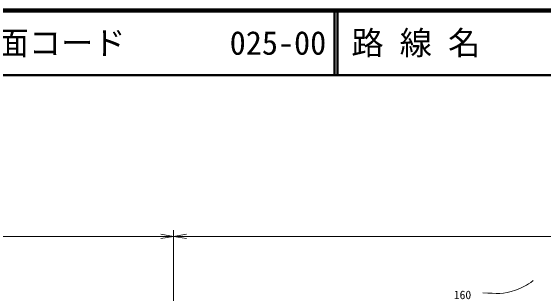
# Model space of a CAD drawing. Units: millimetres, scale not verified. Extents: x 40000 to 680000, y 20000 to 380000.
# Drawn here: x 127562 to 210146, y 335874 to 380000 of the extents above; entities that cross this region are included whole.
import ezdxf
from ezdxf.enums import TextEntityAlignment as Align

# ---------------------------------------------------------------- set-up
doc = ezdxf.new("R2010")
doc.units = ezdxf.units.MM
doc.header["$LTSCALE"] = 1000
for name, color, linetype, lineweight in [('M-STR-HTXT', 7, 'Continuous', 13), ('M-TTL', 2, 'Continuous', 140), ('M-TTL-LINE', 7, 'Continuous', 50), ('M-WORK', 1, 'Continuous', 13)]:
    doc.layers.add(name, color=color, linetype=linetype, lineweight=lineweight)
doc.layers.add('M-TTL-TXT', color=7, linetype='Continuous')
doc.styles.add('ＭＳ ゴシック', font='')
doc.styles.get('ＭＳ ゴシック').set_extended_font_data('MS Gothic')

# ---------------------------------------------------------------- blocks, each defined once
blk = doc.blocks.new('open_arrow')
at = {"color": 0, "linetype": 'Continuous', "lineweight": -2}
blk.add_lwpolyline([(7.5, 1.25), (0, 0), (7.5, -1.25)], dxfattribs=at)

msp = doc.modelspace()

# ---------------------------------------------------------------- linework, layer by layer
at = {"layer": 'M-STR-HTXT'}
for p, q in [((152829, 335000), (152829, 346000)), ((152829, 336000), (152829, 346000)), ((84545, 345000), (152829, 345000)), ((152829, 345000), (525188, 345000))]:
    msp.add_line(p, q, dxfattribs=at)
at = {"layer": 'M-TTL'}
msp.add_line((680000, 380000), (40000, 380000), dxfattribs=at)
at = {"layer": 'M-TTL-LINE'}
for p, q in [((177750, 380000), (177750, 370000)), ((178250, 380000), (178250, 370000)), ((40000, 370000), (680000, 370000))]:
    msp.add_line(p, q, dxfattribs=at)
at = {"layer": 'M-WORK'}
msp.add_open_spline([(200755, 336279), (202955, 336167), (203967, 335983), (205830, 336678), (206975, 337105), (207487, 337369), (208588, 338157)], degree=3, knots=[0, 0, 0, 0, 1, 1, 1, 2, 2, 2, 2], dxfattribs=at)

# ---------------------------------------------------------------- block references
at = {"layer": 'M-STR-HTXT', "xscale": 267, "yscale": 267, "rotation": 180}
msp.add_blockref('open_arrow', (152829, 345000), dxfattribs=at)
at = {"layer": 'M-STR-HTXT', "xscale": 267, "yscale": 267}
msp.add_blockref('open_arrow', (152829, 345000), dxfattribs=at)

# ---------------------------------------------------------------- texts
at = {"layer": 'M-TTL-TXT', "style": 'ＭＳ ゴシック'}
for s, p in [('図面コード', (120380, 375000)), ('025-00', (161521, 375000)), ('路 線 名', (180380, 375000))]:
    msp.add_text(s, height=3666, dxfattribs=at).set_placement(p, align=Align.MIDDLE_LEFT)
at = {"layer": 'M-WORK', "style": 'ＭＳ ゴシック'}
msp.add_text('160', height=1320, dxfattribs=at).set_placement((197613, 335948), align=Align.MIDDLE_CENTER)

doc.saveas('drawing.dxf')
